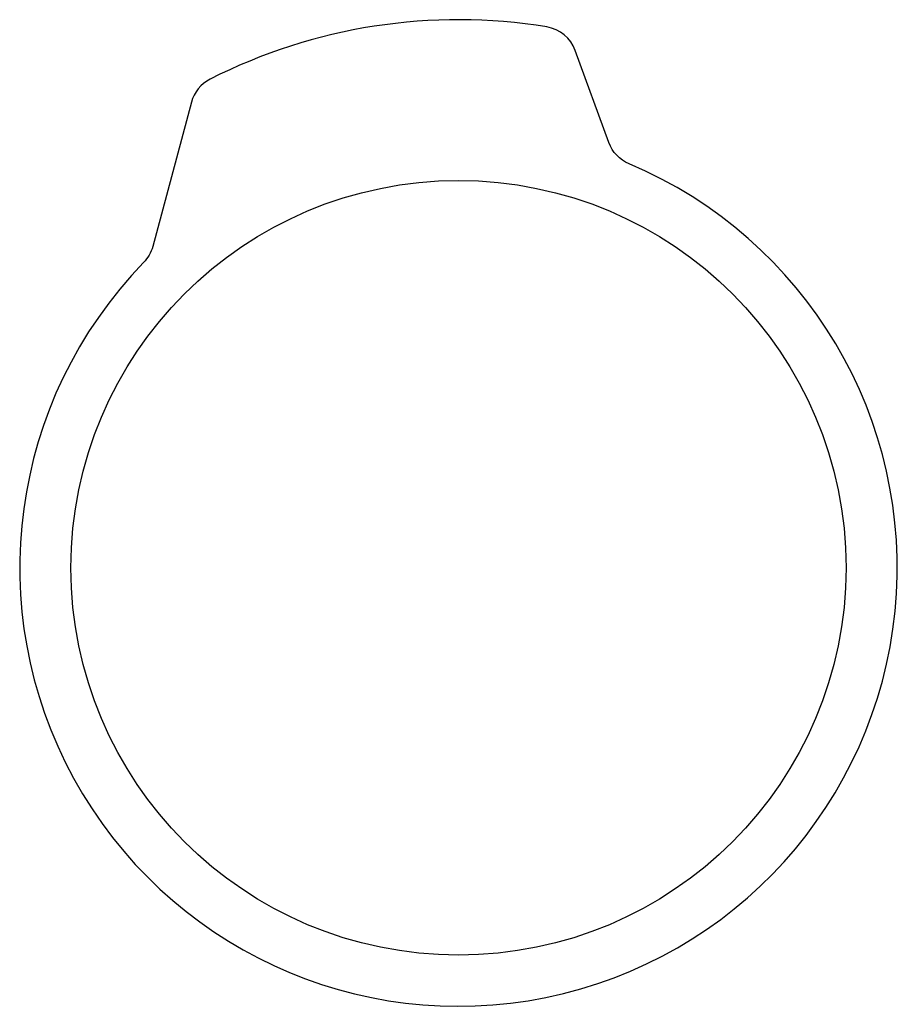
# Model space of a CAD drawing. Extents: x 933.8 to 981.8, y -32.3 to 21.7.
import ezdxf

# ---------------------------------------------------------------- set-up
doc = ezdxf.new("R2010")
doc.units = 0
doc.header["$LTSCALE"] = 15
doc.layers.get('0').update_dxf_attribs({"linetype": 'CONTINUOUS'})

msp = doc.modelspace()

# ---------------------------------------------------------------- linework, layer by layer
at = {"ltscale": 0.05}
msp.add_lwpolyline([(967.094, 13.788, -0.208593), (965.992, 14.947), (964.155, 19.993, 0.271379), (962.597, 21.283, 0.159266), (944.179, 18.422, 0.212877), (943.153, 17.156), (941.038, 9.262, -0.127819), (940.542, 8.387, 3.233772)], format="xyb", close=True, dxfattribs=at)
msp.add_circle((957.766, -8.325), 21.2, dxfattribs=at)

doc.saveas('drawing.dxf')
